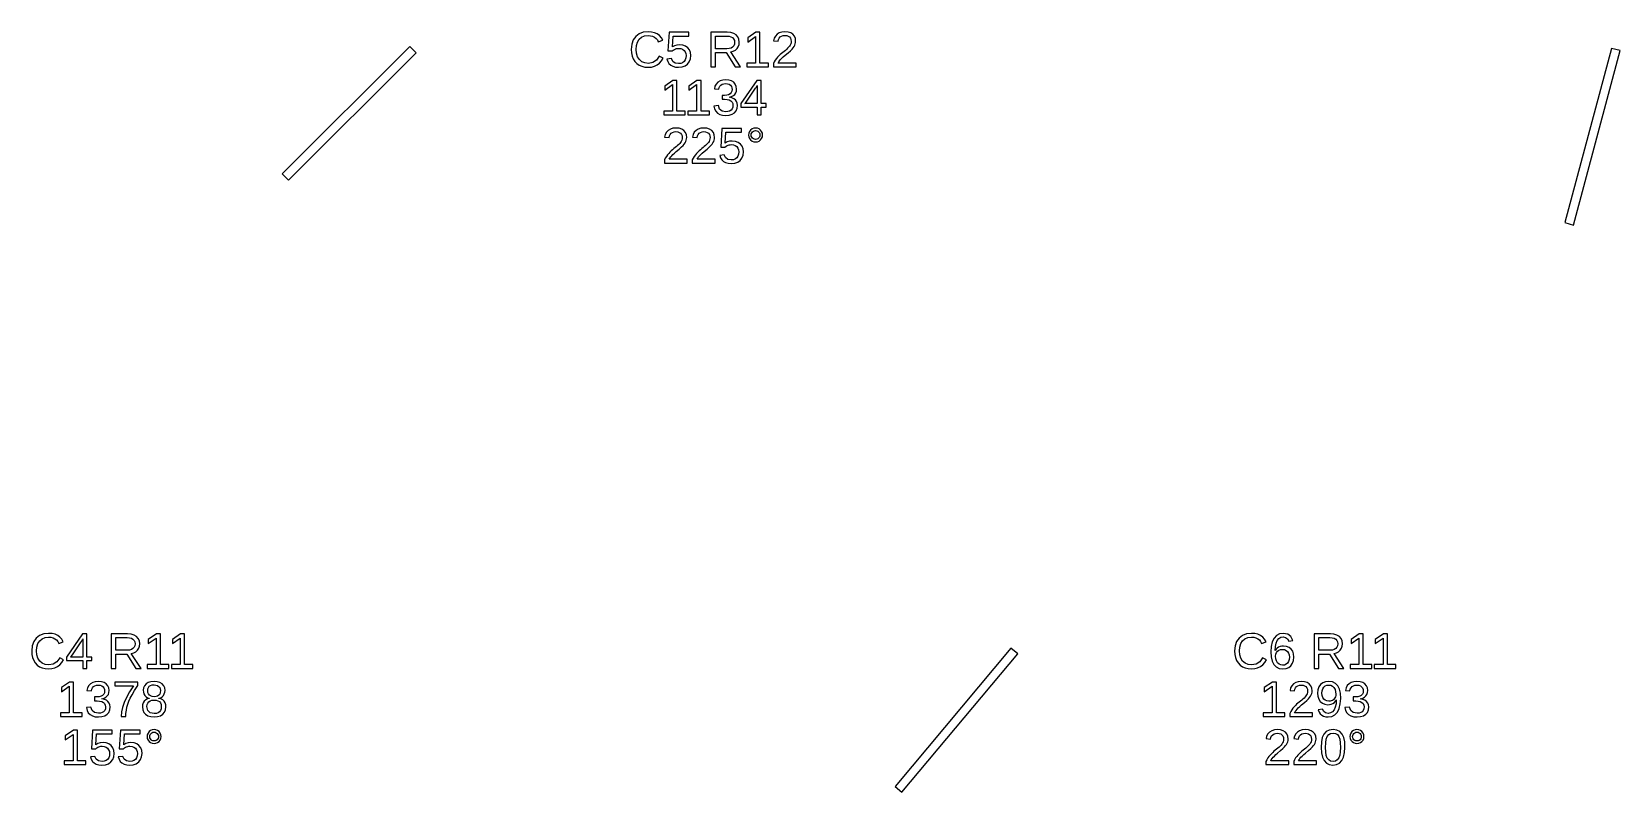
# Model space of a CAD drawing. Extents: x 195 to 2890, y 70 to 1529.
# Drawn here: x 560.6 to 824.7, y 1076.5 to 1203 of the extents above; entities that cross this region are included whole.
import ezdxf

# ---------------------------------------------------------------- set-up
doc = ezdxf.new("R2010")
doc.units = 0
doc.layers.get('0').update_dxf_attribs({"linetype": 'CONTINUOUS'})

msp = doc.modelspace()

# ---------------------------------------------------------------- linework, layer by layer
for points in [[(663.632, 1197.09), (664.128, 1197.22), (664.578, 1197.44), (664.973, 1197.73), (665.305, 1198.11), (665.573, 1198.56), (664.938, 1198.88), (664.467, 1198.22), (663.864, 1197.82), (663.127, 1197.69), (662.544, 1197.76), (662.047, 1197.97), (661.636, 1198.33), (661.33, 1198.8), (661.146, 1199.37), (661.085, 1200.02), (661.144, 1200.68), (661.32, 1201.24), (661.614, 1201.7), (662.013, 1202.04), (662.507, 1202.25), (663.095, 1202.32), (663.481, 1202.29), (663.83, 1202.2), (664.143, 1202.05), (664.41, 1201.85), (664.624, 1201.59), (664.783, 1201.29), (665.52, 1201.53), (665.291, 1201.96), (664.99, 1202.31), (664.617, 1202.59), (664.174, 1202.79), (663.664, 1202.91), (663.087, 1202.95), (662.277, 1202.86), (661.593, 1202.6), (661.036, 1202.17), (660.625, 1201.59), (660.378, 1200.87), (660.296, 1200.02), (660.332, 1199.44), (660.443, 1198.91), (660.627, 1198.44), (660.882, 1198.03), (661.203, 1197.68), (661.591, 1197.41), (662.039, 1197.21), (662.539, 1197.09), (663.091, 1197.05)], [(668.732, 1197.11), (669.23, 1197.28), (669.636, 1197.57), (669.935, 1197.96), (670.115, 1198.44), (670.175, 1199), (670.119, 1199.5), (669.952, 1199.93), (669.672, 1200.29), (669.299, 1200.57), (668.85, 1200.73), (668.324, 1200.79), (667.877, 1200.75), (667.483, 1200.63), (667.14, 1200.42), (667.249, 1202.24), (669.841, 1202.24), (669.841, 1202.86), (666.582, 1202.86), (666.391, 1199.78), (667.107, 1199.78), (667.278, 1199.92), (667.449, 1200.02), (667.62, 1200.1), (667.795, 1200.15), (667.98, 1200.18), (668.173, 1200.19), (668.527, 1200.15), (668.829, 1200.04), (669.078, 1199.86), (669.265, 1199.61), (669.377, 1199.32), (669.414, 1198.98), (669.377, 1198.6), (669.266, 1198.27), (669.08, 1198), (668.829, 1197.81), (668.522, 1197.69), (668.157, 1197.65), (667.598, 1197.74), (667.2, 1198.03), (666.965, 1198.5), (666.224, 1198.41), (666.351, 1198.01), (666.559, 1197.67), (666.847, 1197.4), (667.209, 1197.21), (667.64, 1197.09), (668.14, 1197.05)], [(674.301, 1199.51), (676.087, 1199.51), (677.576, 1197.13), (678.472, 1197.13), (676.844, 1199.6), (677.249, 1199.71), (677.592, 1199.9), (677.871, 1200.15), (678.078, 1200.46), (678.202, 1200.82), (678.244, 1201.22), (678.185, 1201.7), (678.009, 1202.1), (677.717, 1202.43), (677.316, 1202.67), (676.818, 1202.82), (676.221, 1202.86), (673.524, 1202.86), (673.524, 1197.13), (674.301, 1197.13)], [(674.301, 1200.13), (674.301, 1202.24), (676.144, 1202.24), (676.537, 1202.21), (676.863, 1202.13), (677.123, 1201.98), (677.311, 1201.78), (677.425, 1201.52), (677.462, 1201.22), (677.425, 1200.9), (677.313, 1200.63), (677.127, 1200.41), (676.872, 1200.25), (676.555, 1200.16), (676.177, 1200.13)], [(683.086, 1197.75), (681.69, 1197.75), (681.69, 1202.86), (681.015, 1202.86), (679.66, 1201.93), (679.66, 1201.24), (680.954, 1202.16), (680.954, 1197.75), (679.493, 1197.75), (679.493, 1197.13), (683.086, 1197.13)], [(687.708, 1197.75), (684.718, 1197.75), (684.816, 1197.95), (684.949, 1198.14), (685.116, 1198.35), (685.322, 1198.56), (685.57, 1198.79), (685.861, 1199.04), (686.367, 1199.46), (686.751, 1199.8), (687.012, 1200.06), (687.197, 1200.28), (687.348, 1200.5), (687.466, 1200.72), (687.551, 1200.94), (687.602, 1201.16), (687.619, 1201.38), (687.567, 1201.84), (687.412, 1202.23), (687.153, 1202.54), (686.798, 1202.77), (686.354, 1202.9), (685.82, 1202.95), (685.326, 1202.9), (684.895, 1202.77), (684.528, 1202.54), (684.24, 1202.24), (684.046, 1201.88), (683.945, 1201.45), (684.693, 1201.38), (684.756, 1201.66), (684.875, 1201.9), (685.049, 1202.09), (685.27, 1202.23), (685.527, 1202.32), (685.82, 1202.35), (686.125, 1202.32), (686.381, 1202.23), (686.589, 1202.09), (686.743, 1201.89), (686.835, 1201.65), (686.866, 1201.35), (686.848, 1201.13), (686.795, 1200.92), (686.705, 1200.73), (686.587, 1200.55), (686.447, 1200.37), (686.284, 1200.2), (686.104, 1200.03), (685.909, 1199.86), (685.7, 1199.69), (685.484, 1199.52), (685.266, 1199.34), (685.047, 1199.15), (684.831, 1198.94), (684.621, 1198.72), (684.419, 1198.49), (684.229, 1198.23), (684.061, 1197.95), (683.912, 1197.65), (683.912, 1197.13), (687.708, 1197.13)], [(624.53, 1199.47), (623.47, 1200.53), (602.256, 1179.32), (603.317, 1178.26)], [(824.724, 1199.81), (823.276, 1200.19), (815.511, 1171.22), (816.96, 1170.83)], [(669.268, 1189.75), (667.872, 1189.75), (667.872, 1194.86), (667.197, 1194.86), (665.842, 1193.93), (665.842, 1193.24), (667.135, 1194.16), (667.135, 1189.75), (665.675, 1189.75), (665.675, 1189.13), (669.268, 1189.13)], [(673.284, 1189.75), (671.888, 1189.75), (671.888, 1194.86), (671.213, 1194.86), (669.858, 1193.93), (669.858, 1193.24), (671.152, 1194.16), (671.152, 1189.75), (669.691, 1189.75), (669.691, 1189.13), (673.284, 1189.13)], [(676.59, 1189.1), (677.07, 1189.24), (677.454, 1189.49), (677.735, 1189.82), (677.903, 1190.23), (677.959, 1190.71), (677.919, 1191.06), (677.8, 1191.36), (677.601, 1191.63), (677.33, 1191.83), (676.997, 1191.98), (676.6, 1192.06), (676.6, 1192.07), (676.96, 1192.18), (677.257, 1192.33), (677.493, 1192.54), (677.664, 1192.79), (677.766, 1193.09), (677.8, 1193.43), (677.747, 1193.87), (677.588, 1194.25), (677.322, 1194.55), (676.961, 1194.77), (676.514, 1194.91), (675.981, 1194.95), (675.487, 1194.91), (675.057, 1194.77), (674.69, 1194.56), (674.401, 1194.26), (674.207, 1193.89), (674.106, 1193.46), (674.842, 1193.4), (674.903, 1193.68), (675.019, 1193.91), (675.19, 1194.1), (675.41, 1194.24), (675.671, 1194.32), (675.973, 1194.35), (676.299, 1194.32), (676.567, 1194.23), (676.777, 1194.08), (676.927, 1193.88), (677.017, 1193.64), (677.047, 1193.35), (677.011, 1193.07), (676.9, 1192.83), (676.716, 1192.63), (676.465, 1192.48), (676.153, 1192.4), (675.782, 1192.37), (675.383, 1192.37), (675.383, 1191.73), (675.798, 1191.73), (676.216, 1191.7), (676.562, 1191.61), (676.838, 1191.47), (677.038, 1191.27), (677.158, 1191.03), (677.198, 1190.74), (677.163, 1190.41), (677.058, 1190.14), (676.883, 1189.93), (676.646, 1189.78), (676.356, 1189.69), (676.014, 1189.66), (675.385, 1189.77), (674.969, 1190.11), (674.765, 1190.67), (674.008, 1190.6), (674.12, 1190.13), (674.325, 1189.75), (674.625, 1189.44), (675.009, 1189.22), (675.473, 1189.09), (676.014, 1189.05)], [(681.91, 1190.43), (682.716, 1190.43), (682.716, 1191.01), (681.91, 1191.01), (681.91, 1194.86), (681.141, 1194.86), (678.517, 1191), (678.517, 1190.43), (681.218, 1190.43), (681.218, 1189.13), (681.91, 1189.13)], [(679.192, 1191.01), (679.257, 1191.09), (679.477, 1191.39), (680.946, 1193.55), (680.987, 1193.62), (681.04, 1193.71), (681.104, 1193.82), (681.164, 1193.93), (681.202, 1194), (681.218, 1194.04), (681.218, 1191.01)], [(669.597, 1181.75), (666.607, 1181.75), (666.705, 1181.95), (666.838, 1182.14), (667.005, 1182.35), (667.211, 1182.56), (667.459, 1182.79), (667.75, 1183.04), (668.256, 1183.46), (668.64, 1183.8), (668.901, 1184.06), (669.086, 1184.28), (669.237, 1184.5), (669.355, 1184.72), (669.44, 1184.94), (669.491, 1185.16), (669.508, 1185.38), (669.456, 1185.84), (669.301, 1186.23), (669.042, 1186.54), (668.687, 1186.77), (668.242, 1186.9), (667.709, 1186.95), (667.215, 1186.9), (666.784, 1186.77), (666.417, 1186.54), (666.129, 1186.24), (665.935, 1185.88), (665.833, 1185.45), (666.582, 1185.38), (666.645, 1185.66), (666.764, 1185.9), (666.938, 1186.09), (667.159, 1186.23), (667.416, 1186.32), (667.709, 1186.35), (668.013, 1186.32), (668.27, 1186.23), (668.478, 1186.09), (668.632, 1185.89), (668.724, 1185.65), (668.755, 1185.35), (668.737, 1185.13), (668.683, 1184.92), (668.594, 1184.73), (668.476, 1184.55), (668.336, 1184.37), (668.173, 1184.2), (667.992, 1184.03), (667.798, 1183.86), (667.589, 1183.69), (667.373, 1183.52), (667.155, 1183.34), (666.936, 1183.15), (666.72, 1182.94), (666.51, 1182.72), (666.307, 1182.49), (666.118, 1182.23), (665.949, 1181.95), (665.801, 1181.65), (665.801, 1181.13), (669.597, 1181.13)], [(674.232, 1181.75), (671.241, 1181.75), (671.34, 1181.95), (671.473, 1182.14), (671.64, 1182.35), (671.846, 1182.56), (672.094, 1182.79), (672.384, 1183.04), (672.89, 1183.46), (673.274, 1183.8), (673.536, 1184.06), (673.72, 1184.28), (673.871, 1184.5), (673.99, 1184.72), (674.074, 1184.94), (674.125, 1185.16), (674.142, 1185.38), (674.09, 1185.84), (673.935, 1186.23), (673.676, 1186.54), (673.321, 1186.77), (672.877, 1186.9), (672.344, 1186.95), (671.849, 1186.9), (671.419, 1186.77), (671.052, 1186.54), (670.764, 1186.24), (670.569, 1185.88), (670.468, 1185.45), (671.217, 1185.38), (671.28, 1185.66), (671.398, 1185.9), (671.573, 1186.09), (671.793, 1186.23), (672.05, 1186.32), (672.344, 1186.35), (672.648, 1186.32), (672.904, 1186.23), (673.113, 1186.09), (673.266, 1185.89), (673.359, 1185.65), (673.389, 1185.35), (673.372, 1185.13), (673.318, 1184.92), (673.229, 1184.73), (673.11, 1184.55), (672.97, 1184.37), (672.808, 1184.2), (672.627, 1184.03), (672.432, 1183.86), (672.224, 1183.69), (672.007, 1183.52), (671.79, 1183.34), (671.571, 1183.15), (671.354, 1182.94), (671.145, 1182.72), (670.942, 1182.49), (670.753, 1182.23), (670.584, 1181.95), (670.436, 1181.65), (670.436, 1181.13), (674.232, 1181.13)], [(677.492, 1181.11), (677.991, 1181.28), (678.396, 1181.57), (678.696, 1181.96), (678.876, 1182.44), (678.935, 1183), (678.88, 1183.5), (678.712, 1183.93), (678.433, 1184.29), (678.06, 1184.57), (677.61, 1184.73), (677.084, 1184.79), (676.638, 1184.75), (676.243, 1184.63), (675.9, 1184.42), (676.01, 1186.24), (678.602, 1186.24), (678.602, 1186.86), (675.343, 1186.86), (675.151, 1183.78), (675.868, 1183.78), (676.038, 1183.92), (676.209, 1184.02), (676.38, 1184.1), (676.556, 1184.15), (676.74, 1184.18), (676.934, 1184.19), (677.287, 1184.15), (677.589, 1184.04), (677.839, 1183.86), (678.025, 1183.61), (678.137, 1183.32), (678.175, 1182.98), (678.138, 1182.6), (678.026, 1182.27), (677.841, 1182), (677.59, 1181.81), (677.282, 1181.69), (676.917, 1181.65), (676.358, 1181.74), (675.961, 1182.03), (675.725, 1182.5), (674.985, 1182.41), (675.112, 1182.01), (675.319, 1181.67), (675.607, 1181.4), (675.97, 1181.21), (676.401, 1181.09), (676.901, 1181.05)], [(681.255, 1184.67), (681.529, 1184.78), (681.774, 1184.97), (681.965, 1185.21), (682.079, 1185.48), (682.117, 1185.79), (682.08, 1186.1), (681.966, 1186.37), (681.778, 1186.61), (681.535, 1186.8), (681.259, 1186.91), (680.95, 1186.95), (680.641, 1186.91), (680.365, 1186.8), (680.122, 1186.61), (679.933, 1186.37), (679.82, 1186.09), (679.782, 1185.79), (679.82, 1185.49), (679.935, 1185.22), (680.126, 1184.97), (680.37, 1184.78), (680.645, 1184.67), (680.95, 1184.63)], [(680.761, 1185.08), (680.591, 1185.15), (680.439, 1185.27), (680.32, 1185.43), (680.249, 1185.6), (680.226, 1185.79), (680.249, 1185.98), (680.319, 1186.15), (680.435, 1186.31), (680.585, 1186.43), (680.757, 1186.5), (680.95, 1186.52), (681.143, 1186.5), (681.314, 1186.43), (681.464, 1186.31), (681.581, 1186.16), (681.651, 1185.99), (681.674, 1185.79), (681.65, 1185.6), (681.58, 1185.42), (681.462, 1185.27), (681.311, 1185.15), (681.14, 1185.08), (680.95, 1185.06)], [(563.941, 1097.09), (564.437, 1097.22), (564.887, 1097.44), (565.283, 1097.73), (565.614, 1098.11), (565.882, 1098.56), (565.247, 1098.88), (564.777, 1098.22), (564.173, 1097.82), (563.437, 1097.69), (562.853, 1097.76), (562.356, 1097.97), (561.945, 1098.33), (561.639, 1098.8), (561.455, 1099.37), (561.394, 1100.02), (561.453, 1100.68), (561.629, 1101.24), (561.923, 1101.7), (562.323, 1102.04), (562.816, 1102.25), (563.404, 1102.32), (563.79, 1102.29), (564.139, 1102.2), (564.452, 1102.05), (564.719, 1101.85), (564.933, 1101.59), (565.093, 1101.29), (565.829, 1101.53), (565.6, 1101.96), (565.299, 1102.31), (564.926, 1102.59), (564.483, 1102.79), (563.973, 1102.91), (563.396, 1102.95), (562.586, 1102.86), (561.902, 1102.6), (561.345, 1102.17), (560.934, 1101.59), (560.687, 1100.87), (560.605, 1100.02), (560.642, 1099.44), (560.752, 1098.91), (560.936, 1098.44), (561.191, 1098.03), (561.512, 1097.68), (561.901, 1097.41), (562.349, 1097.21), (562.848, 1097.09), (563.4, 1097.05)], [(569.784, 1098.43), (570.59, 1098.43), (570.59, 1099.01), (569.784, 1099.01), (569.784, 1102.86), (569.015, 1102.86), (566.391, 1099), (566.391, 1098.43), (569.093, 1098.43), (569.093, 1097.13), (569.784, 1097.13)], [(567.066, 1099.01), (567.131, 1099.09), (567.351, 1099.39), (568.82, 1101.55), (568.861, 1101.62), (568.914, 1101.71), (568.979, 1101.82), (569.038, 1101.93), (569.076, 1102), (569.093, 1102.04), (569.093, 1099.01)], [(574.61, 1099.51), (576.396, 1099.51), (577.886, 1097.13), (578.781, 1097.13), (577.153, 1099.6), (577.559, 1099.71), (577.901, 1099.9), (578.181, 1100.15), (578.387, 1100.46), (578.512, 1100.82), (578.553, 1101.22), (578.494, 1101.7), (578.319, 1102.1), (578.026, 1102.43), (577.626, 1102.67), (577.127, 1102.82), (576.531, 1102.86), (573.833, 1102.86), (573.833, 1097.13), (574.61, 1097.13)], [(574.61, 1100.13), (574.61, 1102.24), (576.453, 1102.24), (576.846, 1102.21), (577.172, 1102.13), (577.432, 1101.98), (577.621, 1101.78), (577.734, 1101.52), (577.772, 1101.22), (577.734, 1100.9), (577.622, 1100.63), (577.436, 1100.41), (577.181, 1100.25), (576.865, 1100.16), (576.486, 1100.13)], [(583.395, 1097.75), (582, 1097.75), (582, 1102.86), (581.324, 1102.86), (579.969, 1101.93), (579.969, 1101.24), (581.263, 1102.16), (581.263, 1097.75), (579.802, 1097.75), (579.802, 1097.13), (583.395, 1097.13)], [(587.411, 1097.75), (586.016, 1097.75), (586.016, 1102.86), (585.34, 1102.86), (583.985, 1101.93), (583.985, 1101.24), (585.279, 1102.16), (585.279, 1097.75), (583.818, 1097.75), (583.818, 1097.13), (587.411, 1097.13)], [(763.941, 1097.09), (764.437, 1097.22), (764.887, 1097.44), (765.283, 1097.73), (765.614, 1098.11), (765.882, 1098.56), (765.247, 1098.88), (764.777, 1098.22), (764.173, 1097.82), (763.437, 1097.69), (762.853, 1097.76), (762.356, 1097.97), (761.945, 1098.33), (761.639, 1098.8), (761.455, 1099.37), (761.394, 1100.02), (761.453, 1100.68), (761.629, 1101.24), (761.923, 1101.7), (762.323, 1102.04), (762.816, 1102.25), (763.404, 1102.32), (763.79, 1102.29), (764.139, 1102.2), (764.452, 1102.05), (764.719, 1101.85), (764.933, 1101.59), (765.093, 1101.29), (765.829, 1101.53), (765.6, 1101.96), (765.299, 1102.31), (764.926, 1102.59), (764.483, 1102.79), (763.973, 1102.91), (763.396, 1102.95), (762.586, 1102.86), (761.902, 1102.6), (761.345, 1102.17), (760.934, 1101.59), (760.687, 1100.87), (760.605, 1100.02), (760.642, 1099.44), (760.752, 1098.91), (760.936, 1098.44), (761.191, 1098.03), (761.512, 1097.68), (761.901, 1097.41), (762.349, 1097.21), (762.848, 1097.09), (763.4, 1097.05)], [(769.153, 1097.11), (769.606, 1097.28), (769.976, 1097.57), (770.249, 1097.97), (770.413, 1098.44), (770.468, 1099.01), (770.416, 1099.53), (770.261, 1099.97), (770.002, 1100.34), (769.655, 1100.62), (769.235, 1100.78), (768.743, 1100.84), (768.443, 1100.82), (768.166, 1100.75), (767.913, 1100.64), (767.689, 1100.5), (767.502, 1100.31), (767.351, 1100.08), (767.389, 1100.76), (767.504, 1101.32), (767.695, 1101.77), (767.956, 1102.1), (768.279, 1102.29), (768.665, 1102.36), (769.094, 1102.28), (769.409, 1102.04), (769.609, 1101.66), (770.309, 1101.78), (769.977, 1102.43), (769.432, 1102.82), (768.674, 1102.95), (768.067, 1102.86), (767.561, 1102.6), (767.156, 1102.15), (766.86, 1101.54), (766.682, 1100.78), (766.623, 1099.87), (766.68, 1099.02), (766.851, 1098.32), (767.136, 1097.77), (767.528, 1097.37), (768.022, 1097.13), (768.617, 1097.05)], [(774.61, 1099.51), (776.396, 1099.51), (777.886, 1097.13), (778.781, 1097.13), (777.153, 1099.6), (777.559, 1099.71), (777.901, 1099.9), (778.181, 1100.15), (778.387, 1100.46), (778.512, 1100.82), (778.553, 1101.22), (778.494, 1101.7), (778.319, 1102.1), (778.026, 1102.43), (777.626, 1102.67), (777.127, 1102.82), (776.531, 1102.86), (773.833, 1102.86), (773.833, 1097.13), (774.61, 1097.13)], [(774.61, 1100.13), (774.61, 1102.24), (776.453, 1102.24), (776.846, 1102.21), (777.172, 1102.13), (777.432, 1101.98), (777.621, 1101.78), (777.734, 1101.52), (777.772, 1101.22), (777.734, 1100.9), (777.622, 1100.63), (777.436, 1100.41), (777.181, 1100.25), (776.865, 1100.16), (776.486, 1100.13)], [(783.395, 1097.75), (782, 1097.75), (782, 1102.86), (781.324, 1102.86), (779.969, 1101.93), (779.969, 1101.24), (781.263, 1102.16), (781.263, 1097.75), (779.802, 1097.75), (779.802, 1097.13), (783.395, 1097.13)], [(787.411, 1097.75), (786.016, 1097.75), (786.016, 1102.86), (785.34, 1102.86), (783.985, 1101.93), (783.985, 1101.24), (785.279, 1102.16), (785.279, 1097.75), (783.818, 1097.75), (783.818, 1097.13), (787.411, 1097.13)], [(724.575, 1099.52), (723.425, 1100.48), (704.142, 1077.5), (705.291, 1076.54)], [(768.271, 1097.69), (767.991, 1097.83), (767.752, 1098.06), (767.57, 1098.37), (767.461, 1098.73), (767.424, 1099.15), (767.459, 1099.47), (767.565, 1099.75), (767.74, 1099.97), (767.972, 1100.14), (768.248, 1100.24), (768.568, 1100.27), (768.905, 1100.24), (769.188, 1100.12), (769.418, 1099.93), (769.588, 1099.68), (769.689, 1099.36), (769.723, 1098.97), (769.69, 1098.59), (769.589, 1098.26), (769.422, 1098), (769.196, 1097.8), (768.919, 1097.68), (768.592, 1097.64)], [(568.958, 1089.75), (567.563, 1089.75), (567.563, 1094.86), (566.887, 1094.86), (565.532, 1093.93), (565.532, 1093.24), (566.826, 1094.16), (566.826, 1089.75), (565.366, 1089.75), (565.366, 1089.13), (568.958, 1089.13)], [(572.265, 1089.1), (572.745, 1089.24), (573.129, 1089.49), (573.409, 1089.82), (573.577, 1090.23), (573.634, 1090.71), (573.594, 1091.06), (573.474, 1091.36), (573.275, 1091.63), (573.005, 1091.83), (572.671, 1091.98), (572.275, 1092.06), (572.275, 1092.07), (572.634, 1092.18), (572.932, 1092.33), (573.168, 1092.54), (573.338, 1092.79), (573.441, 1093.09), (573.475, 1093.43), (573.422, 1093.87), (573.262, 1094.25), (572.997, 1094.55), (572.635, 1094.77), (572.188, 1094.91), (571.656, 1094.95), (571.162, 1094.91), (570.731, 1094.77), (570.364, 1094.56), (570.076, 1094.26), (569.881, 1093.89), (569.78, 1093.46), (570.517, 1093.4), (570.577, 1093.68), (570.693, 1093.91), (570.865, 1094.1), (571.085, 1094.24), (571.346, 1094.32), (571.648, 1094.35), (571.974, 1094.32), (572.242, 1094.23), (572.452, 1094.08), (572.602, 1093.88), (572.692, 1093.64), (572.722, 1093.35), (572.685, 1093.07), (572.575, 1092.83), (572.39, 1092.63), (572.139, 1092.48), (571.828, 1092.4), (571.457, 1092.37), (571.058, 1092.37), (571.058, 1091.73), (571.473, 1091.73), (571.891, 1091.7), (572.237, 1091.61), (572.513, 1091.47), (572.713, 1091.27), (572.833, 1091.03), (572.873, 1090.74), (572.838, 1090.41), (572.732, 1090.14), (572.557, 1089.93), (572.321, 1089.78), (572.031, 1089.69), (571.689, 1089.66), (571.06, 1089.77), (570.643, 1090.11), (570.44, 1090.67), (569.683, 1090.6), (569.795, 1090.13), (570, 1089.75), (570.299, 1089.44), (570.684, 1089.22), (571.147, 1089.09), (571.689, 1089.05)], [(576.27, 1089.65), (576.33, 1090.17), (576.431, 1090.67), (576.572, 1091.16), (576.753, 1091.66), (576.974, 1092.17), (577.273, 1092.74), (577.687, 1093.44), (578.215, 1094.27), (578.215, 1094.86), (574.427, 1094.86), (574.427, 1094.24), (577.507, 1094.24), (576.85, 1093.23), (576.331, 1092.3), (575.951, 1091.44), (575.692, 1090.65), (575.537, 1089.88), (575.485, 1089.13), (576.25, 1089.13)], [(581.534, 1089.1), (582.017, 1089.25), (582.402, 1089.49), (582.683, 1089.83), (582.851, 1090.24), (582.907, 1090.73), (582.873, 1091.09), (582.771, 1091.4), (582.602, 1091.67), (582.371, 1091.89), (582.086, 1092.05), (581.747, 1092.14), (581.747, 1092.15), (582.04, 1092.25), (582.288, 1092.4), (582.492, 1092.61), (582.643, 1092.87), (582.734, 1093.16), (582.764, 1093.47), (582.71, 1093.89), (582.546, 1094.25), (582.274, 1094.55), (581.908, 1094.77), (581.462, 1094.91), (580.938, 1094.95), (580.424, 1094.9), (579.985, 1094.77), (579.621, 1094.54), (579.349, 1094.24), (579.185, 1093.89), (579.131, 1093.48), (579.161, 1093.17), (579.251, 1092.88), (579.401, 1092.62), (579.604, 1092.41), (579.85, 1092.25), (580.14, 1092.15), (580.14, 1092.13), (579.826, 1092.04), (579.552, 1091.89), (579.318, 1091.67), (579.14, 1091.39), (579.032, 1091.08), (578.997, 1090.72), (579.054, 1090.23), (579.227, 1089.82), (579.515, 1089.49), (579.906, 1089.24), (580.385, 1089.1), (580.954, 1089.05)], [(580.632, 1092.45), (580.37, 1092.54), (580.158, 1092.68), (580.004, 1092.88), (579.911, 1093.13), (579.88, 1093.43), (579.91, 1093.73), (580, 1093.97), (580.15, 1094.16), (580.358, 1094.3), (580.62, 1094.38), (580.938, 1094.4), (581.53, 1094.3), (581.885, 1093.97), (582.004, 1093.43), (581.973, 1093.11), (581.883, 1092.85), (581.733, 1092.66), (581.525, 1092.53), (581.263, 1092.45), (580.946, 1092.42)], [(768.958, 1089.75), (767.563, 1089.75), (767.563, 1094.86), (766.887, 1094.86), (765.532, 1093.93), (765.532, 1093.24), (766.826, 1094.16), (766.826, 1089.75), (765.366, 1089.75), (765.366, 1089.13), (768.958, 1089.13)], [(773.581, 1089.75), (770.59, 1089.75), (770.689, 1089.95), (770.822, 1090.14), (770.989, 1090.35), (771.195, 1090.56), (771.443, 1090.79), (771.733, 1091.04), (772.239, 1091.46), (772.623, 1091.8), (772.885, 1092.06), (773.069, 1092.28), (773.22, 1092.5), (773.339, 1092.72), (773.423, 1092.94), (773.474, 1093.16), (773.491, 1093.38), (773.439, 1093.84), (773.284, 1094.23), (773.025, 1094.54), (772.67, 1094.77), (772.226, 1094.9), (771.693, 1094.95), (771.198, 1094.9), (770.768, 1094.77), (770.401, 1094.54), (770.113, 1094.24), (769.918, 1093.88), (769.817, 1093.45), (770.566, 1093.38), (770.629, 1093.66), (770.747, 1093.9), (770.922, 1094.09), (771.142, 1094.23), (771.399, 1094.32), (771.693, 1094.35), (771.997, 1094.32), (772.253, 1094.23), (772.462, 1094.09), (772.615, 1093.89), (772.708, 1093.65), (772.738, 1093.35), (772.721, 1093.13), (772.667, 1092.92), (772.578, 1092.73), (772.459, 1092.55), (772.319, 1092.37), (772.157, 1092.2), (771.976, 1092.03), (771.781, 1091.86), (771.573, 1091.69), (771.356, 1091.52), (771.139, 1091.34), (770.92, 1091.15), (770.703, 1090.94), (770.494, 1090.72), (770.291, 1090.49), (770.102, 1090.23), (769.933, 1089.95), (769.785, 1089.65), (769.785, 1089.13), (773.581, 1089.13)], [(776.778, 1089.14), (777.29, 1089.4), (777.701, 1089.84), (778, 1090.45), (778.18, 1091.21), (778.24, 1092.11), (778.185, 1092.98), (778.021, 1093.69), (777.747, 1094.24), (777.368, 1094.64), (776.885, 1094.87), (776.299, 1094.95), (775.743, 1094.89), (775.275, 1094.72), (774.895, 1094.44), (774.615, 1094.05), (774.447, 1093.58), (774.391, 1093.02), (774.442, 1092.48), (774.597, 1092.01), (774.854, 1091.62), (775.198, 1091.32), (775.61, 1091.15), (776.091, 1091.09), (776.397, 1091.11), (776.686, 1091.19), (776.958, 1091.31), (777.195, 1091.47), (777.381, 1091.67), (777.515, 1091.9), (777.468, 1091.23), (777.347, 1090.67), (777.153, 1090.23), (776.891, 1089.9), (776.566, 1089.71), (776.177, 1089.64), (775.736, 1089.72), (775.414, 1089.96), (775.208, 1090.36), (774.509, 1090.25), (774.651, 1089.86), (774.844, 1089.56), (775.088, 1089.33), (775.388, 1089.18), (775.747, 1089.08), (776.165, 1089.05)], [(775.943, 1091.71), (775.668, 1091.83), (775.44, 1092.03), (775.271, 1092.3), (775.169, 1092.63), (775.135, 1093.02), (775.169, 1093.4), (775.271, 1093.73), (775.44, 1094), (775.669, 1094.2), (775.947, 1094.32), (776.274, 1094.36), (776.606, 1094.31), (776.889, 1094.17), (777.125, 1093.93), (777.301, 1093.62), (777.407, 1093.25), (777.442, 1092.82), (777.425, 1092.6), (777.373, 1092.4), (777.285, 1092.22), (777.168, 1092.06), (777.025, 1091.92), (776.856, 1091.81), (776.67, 1091.73), (776.473, 1091.68), (776.266, 1091.67)], [(781.534, 1089.1), (782.014, 1089.24), (782.398, 1089.49), (782.678, 1089.82), (782.847, 1090.23), (782.903, 1090.71), (782.863, 1091.06), (782.744, 1091.36), (782.545, 1091.63), (782.274, 1091.83), (781.941, 1091.98), (781.544, 1092.06), (781.544, 1092.07), (781.903, 1092.18), (782.201, 1092.33), (782.437, 1092.54), (782.608, 1092.79), (782.71, 1093.09), (782.744, 1093.43), (782.691, 1093.87), (782.532, 1094.25), (782.266, 1094.55), (781.905, 1094.77), (781.458, 1094.91), (780.925, 1094.95), (780.431, 1094.91), (780, 1094.77), (779.633, 1094.56), (779.345, 1094.26), (779.151, 1093.89), (779.05, 1093.46), (779.786, 1093.4), (779.846, 1093.68), (779.962, 1093.91), (780.134, 1094.1), (780.354, 1094.24), (780.615, 1094.32), (780.917, 1094.35), (781.243, 1094.32), (781.511, 1094.23), (781.721, 1094.08), (781.871, 1093.88), (781.961, 1093.64), (781.991, 1093.35), (781.954, 1093.07), (781.844, 1092.83), (781.66, 1092.63), (781.409, 1092.48), (781.097, 1092.4), (780.726, 1092.37), (780.327, 1092.37), (780.327, 1091.73), (780.742, 1091.73), (781.16, 1091.7), (781.506, 1091.61), (781.782, 1091.47), (781.982, 1091.27), (782.102, 1091.03), (782.142, 1090.74), (782.107, 1090.41), (782.002, 1090.14), (781.826, 1089.93), (781.59, 1089.78), (781.3, 1089.69), (780.958, 1089.66), (780.329, 1089.77), (779.913, 1090.11), (779.709, 1090.67), (778.952, 1090.6), (779.064, 1090.13), (779.269, 1089.75), (779.568, 1089.44), (779.953, 1089.22), (780.416, 1089.09), (780.958, 1089.05)], [(580.291, 1089.73), (579.888, 1090.13), (579.753, 1090.78), (579.788, 1091.1), (579.893, 1091.36), (580.067, 1091.58), (580.303, 1091.74), (580.593, 1091.84), (580.938, 1091.87), (581.291, 1091.84), (581.588, 1091.75), (581.828, 1091.6), (582.005, 1091.39), (582.111, 1091.13), (582.146, 1090.8), (582.113, 1090.42), (582.016, 1090.12), (581.853, 1089.89), (581.624, 1089.73), (581.327, 1089.63), (580.962, 1089.6)], [(569.609, 1081.75), (568.214, 1081.75), (568.214, 1086.86), (567.538, 1086.86), (566.183, 1085.93), (566.183, 1085.24), (567.477, 1086.16), (567.477, 1081.75), (566.017, 1081.75), (566.017, 1081.13), (569.609, 1081.13)], [(572.858, 1081.11), (573.356, 1081.28), (573.762, 1081.57), (574.061, 1081.96), (574.241, 1082.44), (574.301, 1083), (574.245, 1083.5), (574.078, 1083.93), (573.798, 1084.29), (573.425, 1084.57), (572.976, 1084.73), (572.45, 1084.79), (572.003, 1084.75), (571.609, 1084.63), (571.266, 1084.42), (571.375, 1086.24), (573.967, 1086.24), (573.967, 1086.86), (570.708, 1086.86), (570.517, 1083.78), (571.233, 1083.78), (571.404, 1083.92), (571.575, 1084.02), (571.746, 1084.1), (571.921, 1084.15), (572.106, 1084.18), (572.299, 1084.19), (572.653, 1084.15), (572.955, 1084.04), (573.204, 1083.86), (573.391, 1083.61), (573.503, 1083.32), (573.54, 1082.98), (573.503, 1082.6), (573.392, 1082.27), (573.206, 1082), (572.955, 1081.81), (572.648, 1081.69), (572.283, 1081.65), (571.724, 1081.74), (571.326, 1082.03), (571.091, 1082.5), (570.35, 1082.41), (570.477, 1082.01), (570.685, 1081.67), (570.973, 1081.4), (571.335, 1081.21), (571.766, 1081.09), (572.266, 1081.05)], [(577.492, 1081.11), (577.991, 1081.28), (578.396, 1081.57), (578.696, 1081.96), (578.876, 1082.44), (578.935, 1083), (578.88, 1083.5), (578.712, 1083.93), (578.433, 1084.29), (578.06, 1084.57), (577.61, 1084.73), (577.084, 1084.79), (576.638, 1084.75), (576.243, 1084.63), (575.9, 1084.42), (576.01, 1086.24), (578.602, 1086.24), (578.602, 1086.86), (575.343, 1086.86), (575.151, 1083.78), (575.868, 1083.78), (576.038, 1083.92), (576.209, 1084.02), (576.38, 1084.1), (576.556, 1084.15), (576.74, 1084.18), (576.934, 1084.19), (577.287, 1084.15), (577.589, 1084.04), (577.839, 1083.86), (578.025, 1083.61), (578.137, 1083.32), (578.175, 1082.98), (578.138, 1082.6), (578.026, 1082.27), (577.841, 1082), (577.59, 1081.81), (577.282, 1081.69), (576.917, 1081.65), (576.358, 1081.74), (575.961, 1082.03), (575.725, 1082.5), (574.985, 1082.41), (575.112, 1082.01), (575.319, 1081.67), (575.607, 1081.4), (575.97, 1081.21), (576.401, 1081.09), (576.901, 1081.05)], [(581.255, 1084.67), (581.529, 1084.78), (581.774, 1084.97), (581.965, 1085.21), (582.079, 1085.48), (582.117, 1085.79), (582.08, 1086.1), (581.966, 1086.37), (581.778, 1086.61), (581.535, 1086.8), (581.259, 1086.91), (580.95, 1086.95), (580.641, 1086.91), (580.365, 1086.8), (580.122, 1086.61), (579.933, 1086.37), (579.82, 1086.09), (579.782, 1085.79), (579.82, 1085.49), (579.935, 1085.22), (580.126, 1084.97), (580.37, 1084.78), (580.645, 1084.67), (580.95, 1084.63)], [(580.761, 1085.08), (580.591, 1085.15), (580.439, 1085.27), (580.32, 1085.43), (580.249, 1085.6), (580.226, 1085.79), (580.249, 1085.98), (580.319, 1086.15), (580.435, 1086.31), (580.585, 1086.43), (580.757, 1086.5), (580.95, 1086.52), (581.143, 1086.5), (581.314, 1086.43), (581.464, 1086.31), (581.581, 1086.16), (581.651, 1085.99), (581.674, 1085.79), (581.65, 1085.6), (581.58, 1085.42), (581.462, 1085.27), (581.311, 1085.15), (581.14, 1085.08), (580.95, 1085.06)], [(769.597, 1081.75), (766.607, 1081.75), (766.705, 1081.95), (766.838, 1082.14), (767.005, 1082.35), (767.211, 1082.56), (767.459, 1082.79), (767.75, 1083.04), (768.256, 1083.46), (768.64, 1083.8), (768.901, 1084.06), (769.086, 1084.28), (769.237, 1084.5), (769.355, 1084.72), (769.44, 1084.94), (769.491, 1085.16), (769.508, 1085.38), (769.456, 1085.84), (769.301, 1086.23), (769.042, 1086.54), (768.687, 1086.77), (768.242, 1086.9), (767.709, 1086.95), (767.215, 1086.9), (766.784, 1086.77), (766.417, 1086.54), (766.129, 1086.24), (765.935, 1085.88), (765.833, 1085.45), (766.582, 1085.38), (766.645, 1085.66), (766.764, 1085.9), (766.938, 1086.09), (767.159, 1086.23), (767.416, 1086.32), (767.709, 1086.35), (768.013, 1086.32), (768.27, 1086.23), (768.478, 1086.09), (768.632, 1085.89), (768.724, 1085.65), (768.755, 1085.35), (768.737, 1085.13), (768.683, 1084.92), (768.594, 1084.73), (768.476, 1084.55), (768.336, 1084.37), (768.173, 1084.2), (767.992, 1084.03), (767.798, 1083.86), (767.589, 1083.69), (767.373, 1083.52), (767.155, 1083.34), (766.936, 1083.15), (766.72, 1082.94), (766.51, 1082.72), (766.307, 1082.49), (766.118, 1082.23), (765.949, 1081.95), (765.801, 1081.65), (765.801, 1081.13), (769.597, 1081.13)], [(774.232, 1081.75), (771.241, 1081.75), (771.34, 1081.95), (771.473, 1082.14), (771.64, 1082.35), (771.846, 1082.56), (772.094, 1082.79), (772.384, 1083.04), (772.89, 1083.46), (773.274, 1083.8), (773.536, 1084.06), (773.72, 1084.28), (773.871, 1084.5), (773.99, 1084.72), (774.074, 1084.94), (774.125, 1085.16), (774.142, 1085.38), (774.09, 1085.84), (773.935, 1086.23), (773.676, 1086.54), (773.321, 1086.77), (772.877, 1086.9), (772.344, 1086.95), (771.849, 1086.9), (771.419, 1086.77), (771.052, 1086.54), (770.764, 1086.24), (770.569, 1085.88), (770.468, 1085.45), (771.217, 1085.38), (771.28, 1085.66), (771.398, 1085.9), (771.573, 1086.09), (771.793, 1086.23), (772.05, 1086.32), (772.344, 1086.35), (772.648, 1086.32), (772.904, 1086.23), (773.113, 1086.09), (773.266, 1085.89), (773.359, 1085.65), (773.389, 1085.35), (773.372, 1085.13), (773.318, 1084.92), (773.229, 1084.73), (773.11, 1084.55), (772.97, 1084.37), (772.808, 1084.2), (772.627, 1084.03), (772.432, 1083.86), (772.224, 1083.69), (772.007, 1083.52), (771.79, 1083.34), (771.571, 1083.15), (771.354, 1082.94), (771.145, 1082.72), (770.942, 1082.49), (770.753, 1082.23), (770.584, 1081.95), (770.436, 1081.65), (770.436, 1081.13), (774.232, 1081.13)], [(777.564, 1081.13), (778.062, 1081.39), (778.453, 1081.81), (778.735, 1082.39), (778.904, 1083.12), (778.96, 1084), (778.906, 1084.89), (778.746, 1085.63), (778.478, 1086.21), (778.097, 1086.62), (777.599, 1086.87), (776.982, 1086.95), (776.35, 1086.87), (775.842, 1086.62), (775.459, 1086.21), (775.191, 1085.64), (775.03, 1084.9), (774.977, 1084), (775.032, 1083.11), (775.197, 1082.38), (775.473, 1081.8), (775.859, 1081.38), (776.354, 1081.13), (776.958, 1081.05)], [(776.571, 1081.71), (776.255, 1081.9), (776.016, 1082.21), (775.85, 1082.66), (775.75, 1083.26), (775.717, 1084), (775.75, 1084.76), (775.848, 1085.36), (776.012, 1085.81), (776.251, 1086.11), (776.574, 1086.29), (776.982, 1086.36), (777.38, 1086.29), (777.696, 1086.11), (777.928, 1085.8), (778.088, 1085.35), (778.183, 1084.75), (778.215, 1084), (778.182, 1083.27), (778.081, 1082.68), (777.914, 1082.23), (777.675, 1081.91), (777.359, 1081.71), (776.966, 1081.65)], [(781.255, 1084.67), (781.529, 1084.78), (781.774, 1084.97), (781.965, 1085.21), (782.079, 1085.48), (782.117, 1085.79), (782.08, 1086.1), (781.966, 1086.37), (781.778, 1086.61), (781.535, 1086.8), (781.259, 1086.91), (780.95, 1086.95), (780.641, 1086.91), (780.365, 1086.8), (780.122, 1086.61), (779.933, 1086.37), (779.82, 1086.09), (779.782, 1085.79), (779.82, 1085.49), (779.935, 1085.22), (780.126, 1084.97), (780.37, 1084.78), (780.645, 1084.67), (780.95, 1084.63)], [(780.761, 1085.08), (780.591, 1085.15), (780.439, 1085.27), (780.32, 1085.43), (780.249, 1085.6), (780.226, 1085.79), (780.249, 1085.98), (780.319, 1086.15), (780.435, 1086.31), (780.585, 1086.43), (780.757, 1086.5), (780.95, 1086.52), (781.143, 1086.5), (781.314, 1086.43), (781.464, 1086.31), (781.581, 1086.16), (781.651, 1085.99), (781.674, 1085.79), (781.65, 1085.6), (781.58, 1085.42), (781.462, 1085.27), (781.311, 1085.15), (781.14, 1085.08), (780.95, 1085.06)]]:
    msp.add_lwpolyline(points, close=True)

doc.saveas('drawing.dxf')
